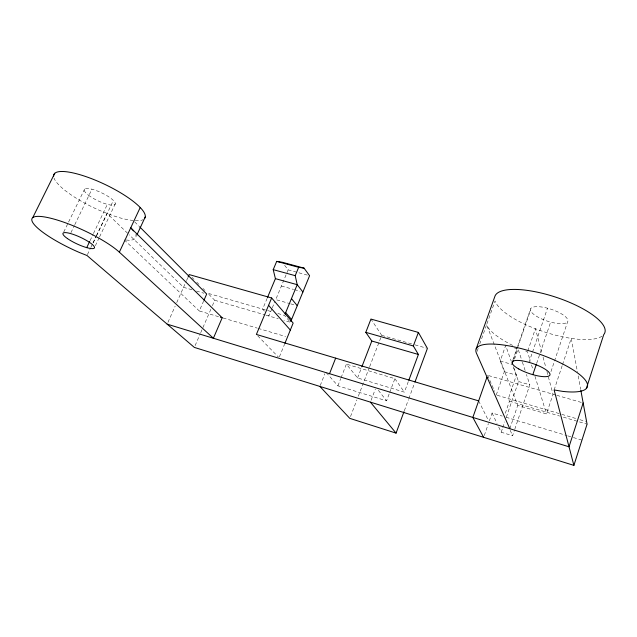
<?xml version="1.0" encoding="UTF-8"?>
<svg xmlns="http://www.w3.org/2000/svg" width="637" height="637" viewBox="0 0 637 637"><rect width="100%" height="100%" fill="white"/><g stroke="black" fill="none" stroke-linecap="round" stroke-linejoin="round"><path stroke-width="0.48" stroke-dasharray="3.19 2.39" d="M554.126 389.955L562.224 365.542M562.535 364.603L571.254 338.319L577.472 372.08M601.973 336.193A57.903 18.322 18.2 0 1 579.606 339.386C561.324 337.729 543.536 332.49 526.743 325.181A57.903 18.322 18.2 0 1 495.045 301.022L486.604 324.727L517.722 405.395L546.49 413.923L553.02 394.231L546.896 371.427M550.965 371.626L567.607 321.828A19.659 6.219 18.2 0 0 543.13 307.241A19.659 6.219 18.2 0 0 536.808 316.446A19.659 6.219 18.2 0 0 567.607 321.828M509.791 428.709L517.722 405.395M536.649 363.401L550.639 322.083M498.707 426.981L501.192 432.212L512.586 435.716L514.465 430.158M514.776 429.234L529.825 384.796L526.417 374.421M501.192 432.212L502.482 428.462M502.8 427.523L504.727 421.893M506.327 417.195L518.526 381.539L513.239 366.753M529.013 362.373L532.198 353.033M532.516 352.094L547.486 308.197M513.916 368.114L516.424 375.161L508.39 398.587L509.449 401.199L504.775 414.846M527.818 350.868L535.414 328.668L542.047 353.376M512.904 360.024L517.419 346.958M517.746 346.026L530.637 308.706M513.804 358.671L530.494 310.354M514.561 359.061L517.738 349.856M496.247 395.004L504.329 371.697L500.212 361.06L505.643 345.493L511.256 361.203M484.287 435.501L488.412 423.581M489.351 420.874L492.067 413.015L502.29 416.104M477.113 351.369L478.419 347.691M479.733 344.02L486.278 325.642M404.328 410.785L408.46 399.614M408.811 398.682L414.663 382.861M341.098 377.693L346.393 364.133L357.556 377.948L404.384 392.161L408.484 381.133M326.271 372.637L337.921 385.823L386.555 400.832L389.334 393.451M389.677 392.527L394.884 378.673L346.393 364.133M371.092 400.267L375.328 389.135M350.517 416.526L356.895 399.917M358.312 396.23L369.293 367.629M369.651 366.705L381.698 335.341L370.949 319.073M357.556 377.948L361.482 367.788M337.921 385.823L340.739 378.593M320.244 385.52L324.91 373.72M279.404 356.808L284.548 344.251M284.628 265.318L288.147 269.881L275.741 299.605L289.771 303.586M267.142 298.347L262.627 309.096L264.498 311.167M271.927 308.714L268.87 316.008L266.999 313.937M272.31 307.806L274.977 301.428M210.863 309.287L200.647 332.872M212.416 305.68L214.733 300.266L207.734 293.235L272.142 311.843M195.121 345.588L200.249 333.78M218.539 316.677L199.285 310.967L203.577 301.158M167.961 322.354L175.151 306.182M176.744 302.591L186.179 281.379M186.553 280.527L187.692 277.979M87.42 254.617L90.406 248.342M90.836 247.443L92.54 243.86M92.962 242.968L95.948 236.693M96.378 235.794L107.032 213.387L128.483 234.113M93.241 242.793L96.171 236.622M96.593 235.738L113.37 200.472M95.367 245.739L99.181 237.705M99.603 236.805L115.297 203.752M90.096 240.579L93.042 234.392M93.464 233.508L107.358 204.366M70.938 232.656L74.37 225.562M74.8 224.67L91.943 189.197M63.724 232.059L84.649 188.958M133.3 220.458C121.524 219.327 110.368 214.796 99.499 210.369A50.442 12.923 25.5 0 1 54.049 178.185M135.259 220.577L138.205 220.768A50.442 12.923 25.5 0 0 143.134 219.654M126.19 240.022L129.12 240.268A50.729 12.047 25.2 0 0 135.729 234.671M288.147 269.881L307.727 275.208M514.242 347.874L517.101 348.67M281.387 286.021L293.538 289.405M294.469 289.66L300.075 291.22M500.212 361.06L512.658 364.587M290.703 303.849L295.377 305.179M381.698 335.341L414.074 344.601M415.029 344.88L426.456 348.144M504.329 371.697L516.424 375.161M518.526 381.539L529.825 384.796M277.851 313.492L284.516 315.419L290.448 322.282L283.879 320.371M191.872 289.739L183.536 287.327L129.2 234.806M196.507 291.077L203.912 293.219M488.571 375.583L555.846 395.044M556.786 395.322L583.158 402.95M214.733 300.266L265.072 314.901M266.019 315.18L278.25 318.739M497.178 395.274L560.847 414.074M561.802 414.353L576.111 418.573M579.925 419.703L585.65 421.391M509.449 401.199L559.612 416.049M563.403 417.163L587.067 424.17M223.125 317.998L257.197 328.103M258.144 328.381L285.591 336.519M506.049 417.235L566.779 435.557M567.726 435.843L572.472 437.277M573.419 437.563L581.963 440.135M525.756 351.091L527.5 351.791L530.374 361.203M124.239 239.854L199.285 310.967M134.694 221.859L138.89 226.063M191.944 277.342L194.006 279.412M196.753 282.175L199.5 284.938M202.932 288.394L204.987 290.472M257.754 335.85L278.345 356.999M378.37 390.29L386.555 400.832M394.884 378.673L404.384 392.161M478.65 400.888L488.181 420.006M492.067 413.015L497.043 423.486M510.173 430.27L512.586 435.716M487.623 375.312L494.678 391.421M518.367 349.88L522.085 361.203M522.396 362.15L525.183 370.638M531.529 364.969L532.97 369.675M534.984 376.268L546.49 413.923M543.066 357.174L545.877 367.629M578.181 375.941L580.665 389.446M512.666 345.405A58.293 17.111 18.4 0 1 486.604 324.727M88.495 195.209A17.135 4.387 25.5 0 0 114.684 204.724A17.135 4.387 25.5 0 0 95.988 190.471A17.135 4.387 25.5 0 0 88.495 195.209"/><path stroke-width="0.96" d="M133.499 230.897A50.729 12.047 25.2 0 0 130.72 227.839L222.202 317.767L213.387 338.255L119.35 252.18A51.079 10.98 24.8 0 0 62.936 221.899A51.079 10.98 24.8 0 0 32.519 222.114A51.079 10.98 24.8 0 0 79.362 252.467L86.998 255.509L194.333 347.404L573.889 465.376L587.067 424.17L580.848 390.409M586.311 388.57L603.725 334.64A57.903 18.322 18.2 0 0 559.676 298.506A57.903 18.322 18.2 0 0 495.005 296.062L476.165 348.877M583.158 402.95L569.016 446.784L167.165 324.145M532.827 374.667L536.33 364.34M512.196 363.313L513.159 360.526M486.987 377.136L472.845 417.434L483.65 437.332M319.885 386.428L349.809 418.374L396.063 433.12L403.985 411.709M415.006 381.929L427.411 348.415L418.39 332.426L370.949 319.073L365.797 332.339L371.817 341.01L418.405 354.475L408.827 380.209M418.405 354.475L413.325 345.963L418.39 332.426M361.832 366.864L371.817 341.01M329.528 373.696L335.659 358.145M284.914 343.359L293.163 323.07L271.649 297.981L189.197 274.579L188.066 277.127M290.727 321.589L309.59 275.717L304.04 268.137L282.287 262.269L276.697 261.385L273.217 269.65L275.407 278.656L267.516 297.455M285.097 314.009L297.208 284.683L295.21 275.662L298.665 267.317L304.04 268.137M271.649 297.981L256.385 334.441L478.65 400.888M203.967 300.266L206.691 294.023L139.591 226.764M136.804 235.133L145.236 216.97M119.35 252.18L140.196 207.543M86.728 247.642L89.674 241.455M32.758 217.607L54.758 173.272M276.697 261.385L298.665 267.317M273.217 269.65L295.21 275.662M275.407 278.656L297.208 284.683L302.878 292.001M365.797 332.339L413.325 345.963M220.37 317.218L222.202 317.767M268.575 305.322L290.353 330.093M285.679 312.6L291.587 319.511M370.384 402.13L396.063 433.12M291.467 298.586L297.248 305.704M509.791 428.709L476.46 353.209A58.763 15.638 18.7 0 1 515.5 347.213A58.763 15.638 18.7 0 1 582.29 376.825A58.763 15.638 18.7 0 1 562.503 391.357L554.126 389.955L573.889 465.376M53.619 176.513A50.442 12.923 25.5 0 1 102.661 183.36A50.442 12.923 25.5 0 1 144.559 218.507M518.781 368.974A19.954 5.303 18.7 0 0 549.715 375.384A19.954 5.303 18.7 0 0 524.633 361.298A19.954 5.303 18.7 0 0 518.781 368.974M67.506 238.612A17.35 3.726 24.8 0 0 93.981 248.342A17.35 3.726 24.8 0 0 74.593 234.878A17.35 3.726 24.8 0 0 67.506 238.612"/></g></svg>
